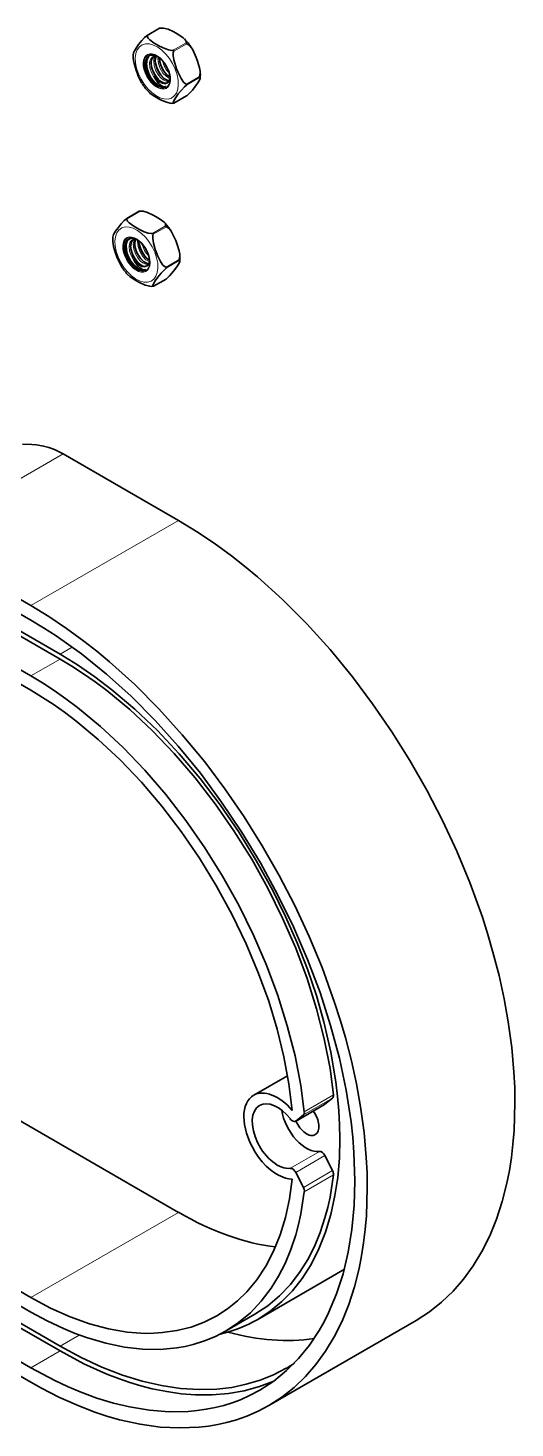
# Model space of a CAD drawing. Extents: x 155 to 1176, y 87 to 946.
# Drawn here: x 914.7 to 955.9, y 788.4 to 907.1 of the extents above; entities that cross this region are included whole.
import ezdxf

# ---------------------------------------------------------------- set-up
doc = ezdxf.new("R2010")
doc.units = 0

msp = doc.modelspace()

# ---------------------------------------------------------------- linework, layer by layer
at = {"color": 7, "lineweight": 35, "ltscale": 0.030574}
for p, q in [((924.77, 906.45), (925.82, 907.06)), ((923.03, 890.92), (924.09, 891.53)), ((925.3, 885.17), (926.36, 885.78))]:
    msp.add_line(p, q, dxfattribs=at)
at = {"color": 7, "lineweight": 13, "ltscale": 0.031951}
for p, q in [((924.79, 906.43), (925.9, 907.07)), ((926.96, 905.18), (928.06, 905.82)), ((928.1, 902.23), (929.21, 902.87)), ((927.02, 900.69), (928.12, 901.33)), ((923.06, 890.9), (924.17, 891.54)), ((925.22, 889.65), (926.33, 890.29)), ((925.28, 889.58), (926.39, 890.22)), ((926.37, 886.79), (927.47, 887.43)), ((925.28, 885.17), (926.39, 885.81))]:
    msp.add_line(p, q, dxfattribs=at)
at = {"color": 7, "lineweight": 35, "ltscale": 0.000325342}
for p, q in [((925.82, 907.06), (925.84, 907.06)), ((925.28, 885.17), (925.3, 885.17))]:
    msp.add_line(p, q, dxfattribs=at)
at = {"color": 7, "lineweight": 35, "ltscale": 0.002631}
for p, q in [((925.84, 907.06), (925.95, 907.07)), ((925.17, 885.16), (925.28, 885.17))]:
    msp.add_line(p, q, dxfattribs=at)
at = {"color": 7, "lineweight": 35, "ltscale": 0.000132497}
for p, q in [((925.84, 907.06), (925.84, 907.06)), ((925.28, 885.17), (925.28, 885.17))]:
    msp.add_line(p, q, dxfattribs=at)
at = {"color": 7, "lineweight": 35, "ltscale": 0.001225}
msp.add_line((925.95, 907.07), (925.9, 907.07), dxfattribs=at)
at = {"color": 7, "lineweight": 35, "ltscale": 0.001065}
for p, q in [((924.77, 906.45), (924.73, 906.42)), ((923.03, 890.92), (923, 890.9))]:
    msp.add_line(p, q, dxfattribs=at)
at = {"color": 7, "lineweight": 13, "ltscale": 0.03195}
for p, q in [((927.02, 905.1), (928.12, 905.74)), ((928.1, 902.32), (929.21, 902.95)), ((926.37, 886.71), (927.47, 887.35))]:
    msp.add_line(p, q, dxfattribs=at)
at = {"color": 7, "lineweight": 13, "ltscale": 0.000218542}
for p, q in [((924.97, 904.09), (924.97, 904.08)), ((925.68, 904.49), (925.68, 904.48)), ((923.24, 888.56), (923.24, 888.55)), ((923.59, 888.76), (923.59, 888.75))]:
    msp.add_line(p, q, dxfattribs=at)
at = {"color": 7, "lineweight": 35, "ltscale": 0.000207794}
msp.add_line((925.1, 904.13), (925.1, 904.12), dxfattribs=at)
at = {"color": 7, "lineweight": 13, "ltscale": 0.000220065}
for p, q in [((925.33, 904.29), (925.32, 904.28)), ((923.95, 888.97), (923.95, 888.96))]:
    msp.add_line(p, q, dxfattribs=at)
at = {"color": 7, "lineweight": 35, "ltscale": 0.000209318}
for p, q in [((925.45, 904.34), (925.45, 904.33)), ((923.37, 888.6), (923.36, 888.6)), ((924.07, 889.01), (924.07, 889))]:
    msp.add_line(p, q, dxfattribs=at)
at = {"color": 7, "lineweight": 35, "ltscale": 0.000209246}
for p, q in [((925.8, 904.54), (925.8, 904.53)), ((923.72, 888.81), (923.72, 888.8))]:
    msp.add_line(p, q, dxfattribs=at)
at = {"color": 7, "lineweight": 35, "ltscale": 0.001104}
msp.add_line((926.34, 902.1), (926.38, 902.12), dxfattribs=at)
at = {"color": 7, "lineweight": 35, "ltscale": 0.030573}
msp.add_line((927.03, 900.7), (928.09, 901.31), dxfattribs=at)
at = {"color": 7, "lineweight": 35, "ltscale": 0.001066}
for p, q in [((928.12, 901.33), (928.09, 901.31)), ((926.39, 885.81), (926.36, 885.78))]:
    msp.add_line(p, q, dxfattribs=at)
at = {"color": 7, "lineweight": 35, "ltscale": 0.002632}
for p, q in [((926.91, 900.68), (927.01, 900.69)), ((924.11, 891.54), (924.21, 891.55))]:
    msp.add_line(p, q, dxfattribs=at)
at = {"color": 7, "lineweight": 35, "ltscale": 0.000130986}
for p, q in [((927.02, 900.69), (927.01, 900.69)), ((924.11, 891.54), (924.1, 891.54))]:
    msp.add_line(p, q, dxfattribs=at)
at = {"color": 7, "lineweight": 35, "ltscale": 0.000326816}
for p, q in [((927.02, 900.69), (927.03, 900.7)), ((924.09, 891.53), (924.1, 891.54))]:
    msp.add_line(p, q, dxfattribs=at)
at = {"color": 7, "lineweight": 35, "ltscale": 0.001227}
msp.add_line((924.21, 891.55), (924.17, 891.54), dxfattribs=at)
at = {"color": 7, "lineweight": 35, "ltscale": 0.001105}
msp.add_line((924.61, 886.57), (924.65, 886.59), dxfattribs=at)
at = {"color": 7, "lineweight": 13, "ltscale": 0.3613}
msp.add_line((905.12, 863.74), (917.63, 870.96), dxfattribs=at)
at = {"color": 7, "lineweight": 35, "ltscale": 0.282556}
msp.add_line((917.63, 870.96), (927.42, 865.31), dxfattribs=at)
at = {"color": 7, "lineweight": 13, "ltscale": 0.361299}
msp.add_line((914.91, 858.09), (927.42, 865.31), dxfattribs=at)
at = {"color": 7, "lineweight": 35, "ltscale": 0.282557}
for p, q in [((905.12, 863.74), (914.91, 858.09)), ((905.12, 862.51), (914.91, 856.86)), ((917.38, 853.97), (907.59, 859.62)), ((907.59, 859.21), (917.38, 853.56)), ((905.12, 857.78), (914.91, 852.13))]:
    msp.add_line(p, q, dxfattribs=at)
at = {"color": 7, "lineweight": 35, "ltscale": 0.279054}
msp.add_line((914.91, 850.91), (905.24, 856.49), dxfattribs=at)
at = {"color": 7, "lineweight": 13, "ltscale": 0.030097}
msp.add_line((918.42, 854.57), (917.38, 853.97), dxfattribs=at)
at = {"color": 7, "lineweight": 13, "ltscale": 0.071443}
for p, q in [((914.91, 852.13), (917.38, 853.56)), ((940.55, 816.6), (938.08, 815.17)), ((939.37, 811.81), (936.9, 810.38)), ((938.08, 808.39), (940.55, 809.82)), ((914.91, 793.46), (917.38, 794.89))]:
    msp.add_line(p, q, dxfattribs=at)
at = {"color": 7, "lineweight": 35}
for p, q in [((860.78, 845.12), (927.42, 806.64)), ((837.62, 844.03), (914.91, 799.42)), ((914.91, 798.19), (837.62, 842.81)), ((917.38, 795.3), (840.1, 839.92)), ((917.38, 794.89), (840.1, 839.51)), ((914.91, 793.46), (837.62, 838.08)), ((914.91, 792.24), (837.62, 836.86))]:
    msp.add_line(p, q, dxfattribs=at)
at = {"color": 7, "lineweight": 35, "ltscale": 0.08305}
msp.add_line((936.66, 818.23), (933.79, 816.57), dxfattribs=at)
at = {"color": 7, "lineweight": 35, "ltscale": 0.071443}
msp.add_line((937.33, 814.36), (939.8, 815.79), dxfattribs=at)
at = {"color": 7, "lineweight": 13, "ltscale": 0.071445}
for p, q in [((937.35, 814.38), (939.83, 815.81)), ((939.83, 811.46), (937.35, 810.03)), ((938, 808.75), (940.47, 810.18))]:
    msp.add_line(p, q, dxfattribs=at)
at = {"color": 7, "lineweight": 13, "ltscale": 0.071444}
msp.add_line((940.47, 816.33), (938, 814.91), dxfattribs=at)
at = {"color": 7, "lineweight": 35, "ltscale": 0.020883}
msp.add_line((939.83, 815.81), (940.47, 816.33), dxfattribs=at)
at = {"color": 7, "lineweight": 35, "ltscale": 0.020884}
msp.add_line((937.35, 814.38), (938, 814.91), dxfattribs=at)
at = {"color": 7, "lineweight": 35, "ltscale": 0.035764}
for p, q in [((939.83, 811.46), (940.47, 810.18)), ((937.35, 810.03), (938, 808.75))]:
    msp.add_line(p, q, dxfattribs=at)
at = {"color": 7, "lineweight": 13, "ltscale": 0.361298}
msp.add_line((914.91, 799.42), (927.42, 806.64), dxfattribs=at)
at = {"color": 7, "lineweight": 35, "ltscale": 0.208277}
msp.add_line((941.35, 801.73), (934.14, 797.56), dxfattribs=at)
at = {"color": 7, "lineweight": 35, "ltscale": 0.003311}
msp.add_line((941.35, 801.73), (941.46, 801.8), dxfattribs=at)
at = {"color": 7, "lineweight": 35, "ltscale": 0.071445}
msp.add_line((931.41, 796.57), (933.89, 798), dxfattribs=at)
at = {"color": 7, "lineweight": 35, "ltscale": 0.3613}
msp.add_line((935.06, 790.26), (947.57, 797.48), dxfattribs=at)
at = {"color": 7, "lineweight": 13, "ltscale": 0.046984}
msp.add_line((919.01, 796.24), (917.38, 795.3), dxfattribs=at)
at = {"color": 7, "lineweight": 35}
for points in [[(925.9, 907.07), (925.82, 907.06), (925.82, 907.06), (925.82, 907.06)], [(927.93, 906.13), (927.82, 906.23), (927.45, 906.49), (927.02, 906.74), (926.53, 906.96), (926.14, 907.06), (925.95, 907.07)], [(923.59, 904.93), (923.6, 904.98), (923.65, 905.08), (923.82, 905.36), (924.04, 905.67), (924.3, 906), (924.55, 906.27), (924.73, 906.42)], [(924.79, 906.43), (924.8, 906.44), (924.8, 906.45), (924.79, 906.46), (924.77, 906.45)], [(926.96, 905.18), (926.85, 905.17), (926.58, 905.21), (926.25, 905.32), (925.8, 905.53), (925.36, 905.78), (924.98, 906.06), (924.84, 906.21), (924.8, 906.29), (924.78, 906.38), (924.79, 906.43)], [(928.06, 905.82), (928.07, 905.88), (928.06, 905.93), (928.01, 906.03), (927.93, 906.13)], [(928.06, 905.82), (928.06, 905.78), (928.09, 905.75), (928.12, 905.74)], [(924.69, 904.28), (924.8, 904.55), (925, 904.73), (925.26, 904.77), (925.56, 904.69), (925.65, 904.65)], [(925.49, 904.72), (925.27, 904.6), (925.14, 904.39), (925.1, 904.13)], [(925.6, 904.68), (925.97, 904.4), (926.33, 903.95), (926.55, 903.52)], [(926.96, 905.18), (926.99, 905.18), (927.03, 905.15), (927.02, 905.1)], [(927.02, 905.1), (926.98, 905.01), (926.96, 904.74), (927.02, 904.36), (927.19, 903.81), (927.26, 903.61)], [(928.12, 905.74), (928.21, 905.71), (928.39, 905.56), (928.53, 905.38)], [(928.53, 905.38), (928.6, 905.27), (928.84, 904.76), (928.92, 904.57)], [(923.6, 904.33), (923.65, 904.06), (923.82, 903.5), (923.94, 903.19)], [(924.69, 904.28), (924.65, 903.94), (924.65, 903.84), (924.64, 903.81), (924.61, 903.87), (924.59, 904.05), (924.65, 904.41)], [(924.72, 904.12), (924.73, 903.8), (924.81, 903.48), (924.94, 903.14), (925.11, 902.83), (925.38, 902.49), (925.69, 902.23)], [(925.1, 904.12), (925.14, 903.73), (925.32, 903.23), (925.46, 902.99)], [(925.11, 903.89), (925.22, 903.49), (925.41, 903.12), (925.69, 902.74), (925.9, 902.54)], [(926.66, 902.63), (926.46, 902.65), (926.18, 902.8), (925.88, 903.1), (925.6, 903.58), (925.46, 904.06), (925.45, 904.33)], [(925.46, 904.09), (925.57, 903.72), (925.74, 903.36), (925.91, 903.11), (926.19, 902.79)], [(926.7, 902.9), (926.43, 903.1), (926.12, 903.48), (925.88, 903.99), (925.8, 904.42), (925.8, 904.53)], [(925.81, 904.3), (925.92, 903.92), (926.09, 903.56), (926.26, 903.31), (926.55, 903)], [(928.1, 902.32), (928.01, 902.35), (927.83, 902.49), (927.63, 902.79), (927.38, 903.3), (927.26, 903.61)], [(929.25, 903.42), (929.2, 903.7), (929.04, 904.25), (928.92, 904.57)], [(924.32, 902.38), (924.26, 902.49), (924.01, 903), (923.94, 903.19)], [(925.46, 902.99), (925.78, 902.63), (926.08, 902.44), (926.32, 902.38), (926.53, 902.45), (926.66, 902.64), (926.71, 902.85)], [(928.1, 902.32), (928.14, 902.29), (928.1, 902.23)], [(928.12, 901.33), (928.39, 901.58), (928.6, 901.81), (928.84, 902.12), (929.05, 902.43), (929.22, 902.71), (929.25, 902.79), (929.26, 902.82)], [(929.21, 902.95), (929.18, 902.88), (929.21, 902.87)], [(929.21, 902.95), (929.24, 903.05), (929.26, 903.32), (929.25, 903.42)], [(929.26, 902.82), (929.26, 902.85), (929.25, 902.87), (929.24, 902.87), (929.21, 902.87)], [(924.93, 901.62), (925.03, 901.53), (925.4, 901.27), (925.84, 901.02), (926.32, 900.8), (926.71, 900.69), (926.91, 900.68)], [(926.29, 902.08), (926.09, 902.07), (925.88, 902.13), (925.69, 902.23)], [(927.01, 900.69), (926.98, 900.7), (926.97, 900.71), (926.96, 900.72), (926.96, 900.75), (926.97, 900.79), (927.02, 900.9), (927.19, 901.17), (927.4, 901.48), (927.67, 901.81), (927.92, 902.08), (928.1, 902.23)], [(921.86, 889.41), (921.87, 889.46), (921.92, 889.56), (922.08, 889.83), (922.3, 890.14), (922.57, 890.48), (922.82, 890.74), (923, 890.9)], [(923.06, 890.9), (923.06, 890.92), (923.06, 890.92), (923.06, 890.93), (923.03, 890.92)], [(925.22, 889.65), (925.11, 889.65), (924.85, 889.68), (924.51, 889.79), (924.06, 890.01), (923.63, 890.26), (923.25, 890.54), (923.11, 890.68), (923.07, 890.76), (923.05, 890.86), (923.06, 890.9)], [(924.17, 891.54), (924.09, 891.53), (924.09, 891.53), (924.09, 891.53)], [(926.2, 890.61), (926.09, 890.7), (925.72, 890.96), (925.28, 891.21), (924.8, 891.43), (924.41, 891.54), (924.21, 891.55)], [(926.33, 890.29), (926.34, 890.35), (926.33, 890.41), (926.28, 890.51), (926.2, 890.61)], [(922.96, 888.75), (923.07, 889.03), (923.27, 889.2), (923.52, 889.24), (923.83, 889.17), (923.91, 889.13)], [(923.76, 889.2), (923.53, 889.07), (923.41, 888.86), (923.37, 888.6)], [(925.22, 889.65), (925.26, 889.65), (925.3, 889.62), (925.28, 889.58)], [(925.28, 889.58), (925.25, 889.48), (925.23, 889.21), (925.29, 888.83), (925.45, 888.28), (925.53, 888.08)], [(926.33, 890.29), (926.33, 890.25), (926.36, 890.22), (926.39, 890.22)], [(926.39, 890.22), (926.47, 890.19), (926.66, 890.04), (926.8, 889.85)], [(926.8, 889.85), (926.86, 889.74), (927.11, 889.23), (927.19, 889.04)], [(921.87, 888.81), (921.92, 888.53), (922.08, 887.98), (922.2, 887.66)], [(922.96, 888.75), (922.92, 888.41), (922.92, 888.31), (922.9, 888.28), (922.88, 888.34), (922.86, 888.52), (922.92, 888.88)], [(922.98, 888.59), (923, 888.28), (923.07, 887.95), (923.2, 887.61), (923.37, 887.3), (923.65, 886.96), (923.96, 886.7)], [(923.36, 888.6), (923.4, 888.2), (923.59, 887.7), (923.72, 887.47)], [(923.37, 888.36), (923.49, 887.97), (923.68, 887.59), (923.95, 887.21), (924.16, 887.01)], [(924.93, 887.1), (924.72, 887.12), (924.45, 887.27), (924.15, 887.57), (923.87, 888.05), (923.73, 888.54), (923.72, 888.8)], [(923.73, 888.56), (923.84, 888.19), (924.01, 887.83), (924.17, 887.58), (924.46, 887.26)], [(923.87, 889.16), (924.23, 888.87), (924.59, 888.42), (924.82, 887.99)], [(924.97, 887.37), (924.69, 887.57), (924.38, 887.95), (924.15, 888.46), (924.07, 888.89), (924.07, 889)], [(924.08, 888.77), (924.19, 888.39), (924.36, 888.04), (924.53, 887.79), (924.81, 887.47)], [(926.37, 886.79), (926.28, 886.82), (926.1, 886.97), (925.89, 887.26), (925.65, 887.77), (925.53, 888.08)], [(927.52, 887.9), (927.47, 888.17), (927.3, 888.72), (927.19, 889.04)], [(922.59, 886.85), (922.53, 886.96), (922.28, 887.47), (922.2, 887.66)], [(923.72, 887.47), (924.05, 887.1), (924.35, 886.91), (924.59, 886.86), (924.8, 886.93), (924.93, 887.11), (924.97, 887.33)], [(926.39, 885.81), (926.66, 886.05), (926.86, 886.28), (927.11, 886.59), (927.32, 886.9), (927.49, 887.18), (927.52, 887.26), (927.53, 887.29)], [(927.47, 887.43), (927.45, 887.35), (927.47, 887.35)], [(927.47, 887.43), (927.51, 887.53), (927.53, 887.79), (927.52, 887.9)], [(927.53, 887.29), (927.53, 887.32), (927.52, 887.34), (927.51, 887.34), (927.47, 887.35)], [(923.19, 886.1), (923.3, 886), (923.67, 885.74), (924.11, 885.49), (924.59, 885.27), (924.98, 885.17), (925.17, 885.16)], [(924.56, 886.56), (924.36, 886.54), (924.15, 886.6), (923.96, 886.7)], [(925.28, 885.17), (925.25, 885.17), (925.23, 885.18), (925.23, 885.19), (925.23, 885.22), (925.24, 885.27), (925.29, 885.37), (925.45, 885.64), (925.67, 885.95), (925.94, 886.29), (926.19, 886.55), (926.37, 886.71)], [(926.37, 886.79), (926.41, 886.76), (926.37, 886.71)], [(914.19, 871.77), (914.98, 871.75), (915.37, 871.72), (915.98, 871.62), (916.44, 871.5), (916.91, 871.33), (917.63, 870.96)], [(927.42, 865.31), (928.93, 864.39), (930.43, 863.39), (931.92, 862.31), (933.01, 861.45), (934.1, 860.54), (936.22, 858.62), (938.28, 856.56), (940.26, 854.37), (942.15, 852.06), (943.87, 849.77), (945.5, 847.4), (947.03, 844.95), (948.46, 842.44), (949.79, 839.87), (951, 837.26), (952.1, 834.62), (953.17, 831.67), (953.64, 830.19), (954.07, 828.71), (954.58, 826.73), (955.02, 824.76), (955.37, 822.8), (955.66, 820.63), (955.85, 818.52), (955.91, 817.22), (955.93, 815.93)], [(914.91, 858.09), (916.42, 857.17), (917.92, 856.16), (919.4, 855.08), (920.5, 854.22), (921.58, 853.32), (923.71, 851.4), (925.76, 849.34), (927.74, 847.14), (929.64, 844.84), (931.35, 842.55), (932.98, 840.17), (934.51, 837.72), (935.95, 835.21), (937.27, 832.65), (938.49, 830.04), (939.58, 827.4), (940.65, 824.45), (941.12, 822.96), (941.56, 821.48), (942.07, 819.5), (942.5, 817.53), (942.85, 815.58), (943.15, 813.4), (943.33, 811.3), (943.4, 809.99), (943.42, 808.7)], [(914.91, 856.86), (915.98, 856.22), (917.06, 855.52), (918.13, 854.78), (919.21, 853.99), (921.33, 852.28), (923.4, 850.4), (925.43, 848.36), (927.39, 846.18), (929.27, 843.87), (931.07, 841.43), (932.77, 838.9), (934.36, 836.28), (935.82, 833.59), (937.16, 830.85), (938.36, 828.08), (939.41, 825.29), (940.31, 822.5), (941.05, 819.73), (941.63, 817), (942.04, 814.33), (942.18, 813.01), (942.28, 811.71), (942.36, 809.31)], [(941.09, 812.9), (941.07, 814.07), (941.01, 815.26), (940.9, 816.48), (940.75, 817.72), (940.33, 820.23), (939.74, 822.79), (939.1, 825.03), (938.34, 827.27), (937.47, 829.51), (936.49, 831.74), (935.41, 833.93), (934.04, 836.43), (932.55, 838.86), (930.95, 841.2), (929.25, 843.43), (927.48, 845.53), (925.63, 847.5), (923.72, 849.31), (921.77, 850.96), (920.32, 852.06), (918.85, 853.07), (917.38, 853.97)], [(917.38, 853.56), (918.37, 852.96), (919.36, 852.32), (920.36, 851.62), (921.35, 850.88), (923.29, 849.27), (925.2, 847.49), (927.04, 845.56), (928.82, 843.49), (930.52, 841.29), (932.12, 838.99), (933.62, 836.59), (934.99, 834.12), (936.24, 831.59), (937.35, 829.04), (938.31, 826.47), (939.12, 823.9), (939.77, 821.35), (940.26, 818.84), (940.55, 816.6)], [(914.91, 852.13), (915.9, 851.54), (916.89, 850.89), (917.88, 850.2), (918.87, 849.45), (920.82, 847.84), (922.72, 846.06), (924.57, 844.13), (926.35, 842.07), (928.04, 839.86), (929.65, 837.56), (931.14, 835.16), (932.52, 832.69), (933.77, 830.16), (934.87, 827.61), (935.84, 825.04), (936.64, 822.47), (937.3, 819.92), (937.78, 817.41), (938.08, 815.17)], [(937.06, 815.29), (936.78, 817.54), (936.35, 819.84), (935.77, 822.18), (935.06, 824.54), (934.21, 826.9), (933.15, 829.41), (931.96, 831.88), (930.63, 834.31), (929.19, 836.67), (927.64, 838.93), (926, 841.09), (924.27, 843.12), (922.47, 845.01), (920.62, 846.75), (918.72, 848.33), (917.76, 849.05), (916.79, 849.73), (914.91, 850.91)], [(955.93, 815.93), (955.86, 813.57), (955.76, 812.42), (955.63, 811.28), (955.46, 810.19), (955.25, 809.12), (954.85, 807.55), (954.37, 806.06), (953.79, 804.64), (953.13, 803.31), (952.4, 802.1), (951.58, 800.97), (950.69, 799.95), (949.72, 799.02), (948.68, 798.2), (947.57, 797.48)], [(932.96, 814.74), (933.01, 814.09), (933.17, 813.37), (933.46, 812.6), (933.92, 811.74), (934.2, 811.32), (934.51, 810.92), (934.85, 810.56), (935.22, 810.24), (935.54, 809.99), (935.88, 809.79), (936.48, 809.54), (936.77, 809.48), (937.06, 809.45)], [(934.14, 797.56), (935.19, 798.26), (936.18, 799.07), (937.08, 800), (937.9, 801.04), (938.66, 802.23), (939.32, 803.54), (939.88, 804.95), (940.33, 806.46), (940.68, 808.07), (940.91, 809.61), (941.05, 811.23), (941.09, 812.9)], [(940.55, 809.82), (940.26, 807.94), (940.06, 807.04), (939.83, 806.17), (939.42, 804.92), (938.93, 803.74), (938.37, 802.64), (937.74, 801.63), (936.91, 800.53), (935.99, 799.56), (934.98, 798.72), (933.89, 798)], [(930.66, 797.87), (931.57, 798.45), (932.41, 799.13), (933.2, 799.9), (934.05, 800.93), (934.81, 802.08), (935.48, 803.35), (936.03, 804.73), (936.48, 806.21), (936.83, 807.79), (937.06, 809.45)], [(942.36, 809.31), (942.3, 807.21), (942.11, 805.19), (941.8, 803.26), (941.37, 801.44), (940.81, 799.72), (940.14, 798.11), (939.76, 797.36), (939.35, 796.63), (938.52, 795.38), (937.6, 794.24), (936.58, 793.22), (935.49, 792.32), (934.31, 791.56)], [(943.42, 808.7), (943.34, 806.35), (943.25, 805.19), (943.11, 804.06), (942.94, 802.96), (942.73, 801.89), (942.34, 800.33), (941.85, 798.83), (941.28, 797.42), (940.61, 796.08), (939.88, 794.87), (939.07, 793.75), (938.18, 792.72), (937.21, 791.79), (936.17, 790.97), (935.06, 790.26)], [(938.08, 808.39), (937.78, 806.51), (937.59, 805.61), (937.35, 804.74), (936.94, 803.49), (936.45, 802.31), (935.89, 801.22), (935.26, 800.2), (934.43, 799.1), (933.51, 798.13), (932.5, 797.29), (931.41, 796.57)], [(914.91, 799.42), (916.57, 798.52), (918.23, 797.78), (919.87, 797.19), (921.48, 796.76), (923.06, 796.49), (923.84, 796.42), (924.61, 796.38), (925.34, 796.39), (926.06, 796.44), (927.29, 796.61), (928.48, 796.91), (929.6, 797.33), (930.66, 797.87)], [(931.41, 796.57), (930.54, 796.11), (929.62, 795.74), (928.67, 795.44), (927.99, 795.28), (927.29, 795.15), (925.86, 795.02), (924.37, 795.04), (922.83, 795.22), (921.25, 795.54), (919.63, 796.02), (918.66, 796.37), (917.67, 796.78), (916.29, 797.44), (914.91, 798.19)], [(936.53, 793.42), (935.46, 792.86), (934.34, 792.41), (933.16, 792.06), (931.94, 791.8), (930.67, 791.66), (929.16, 791.61), (927.59, 791.71), (925.98, 791.95), (924.34, 792.33), (922.67, 792.84), (920.92, 793.52), (919.16, 794.34), (917.38, 795.3)], [(935.51, 792.34), (934.27, 791.87), (932.98, 791.51), (931.65, 791.28), (930.26, 791.17), (928.85, 791.17), (927.64, 791.26), (926.42, 791.44), (925.18, 791.69), (924.24, 791.93), (923.3, 792.22), (922.33, 792.55), (921.35, 792.93), (919.4, 793.81), (917.38, 794.89)], [(934.31, 791.56), (933.5, 791.13), (932.66, 790.75), (931.97, 790.49), (931.25, 790.27), (930.52, 790.09), (929.77, 789.94), (929.01, 789.83), (928.23, 789.76), (926.62, 789.73), (924.97, 789.86), (923.27, 790.14), (921.9, 790.47), (920.5, 790.89), (919.09, 791.42), (918.02, 791.87), (916.95, 792.37), (914.91, 793.46)], [(935.06, 790.26), (934.16, 789.78), (933.22, 789.37), (932.25, 789.03), (931.5, 788.82), (930.74, 788.65), (929.96, 788.52), (929.16, 788.43), (927.53, 788.36), (925.86, 788.44), (924.16, 788.68), (922.42, 789.06), (921.34, 789.37), (920.25, 789.73), (918.77, 790.31), (917.29, 790.97), (915.82, 791.73), (914.91, 792.24)]]:
    msp.add_lwpolyline(points, dxfattribs=at)
at = {"color": 7, "lineweight": 13}
for points in [[(924.65, 904.41), (924.77, 904.6), (924.95, 904.73), (925.16, 904.78), (925.34, 904.77), (925.65, 904.65)], [(925.43, 904.74), (925.22, 904.64), (925.06, 904.45), (925, 904.28), (924.97, 904.09)], [(924.97, 904.08), (925, 903.69), (925.13, 903.3), (925.33, 902.93)], [(925.32, 904.28), (925.36, 903.86), (925.51, 903.43), (925.74, 903.05), (925.93, 902.84), (926.13, 902.68), (926.3, 902.59), (926.46, 902.54), (926.61, 902.54)], [(925.68, 904.48), (925.72, 904.06), (925.87, 903.64), (926.1, 903.25), (926.39, 902.95), (926.7, 902.77)], [(926.29, 902.08), (926.14, 902.11), (925.98, 902.18), (925.67, 902.43), (925.4, 902.79), (925.33, 902.93)], [(926.71, 902.85), (926.64, 902.58), (926.49, 902.39), (926.28, 902.32), (926.03, 902.36), (925.85, 902.45), (925.67, 902.58), (925.35, 902.94)], [(926.38, 902.12), (926.24, 902.11), (926.09, 902.15), (925.79, 902.34), (925.52, 902.65), (925.35, 902.94)], [(922.92, 888.88), (923.04, 889.08), (923.22, 889.2), (923.43, 889.25), (923.6, 889.24), (923.91, 889.13)], [(923.7, 889.21), (923.49, 889.12), (923.33, 888.93), (923.27, 888.75), (923.24, 888.56)], [(923.24, 888.55), (923.27, 888.16), (923.4, 887.77), (923.6, 887.4)], [(923.59, 888.75), (923.63, 888.33), (923.78, 887.91), (924.01, 887.52), (924.19, 887.31), (924.4, 887.15), (924.56, 887.06), (924.73, 887.01), (924.88, 887.01)], [(923.95, 888.96), (923.99, 888.54), (924.13, 888.11), (924.37, 887.72), (924.65, 887.42), (924.96, 887.25)], [(924.56, 886.56), (924.41, 886.58), (924.25, 886.65), (923.93, 886.9), (923.67, 887.26), (923.6, 887.4)], [(924.97, 887.32), (924.91, 887.05), (924.76, 886.87), (924.55, 886.79), (924.29, 886.83), (924.12, 886.92), (923.94, 887.05), (923.62, 887.42)], [(924.65, 886.59), (924.51, 886.59), (924.36, 886.62), (924.06, 886.81), (923.79, 887.13), (923.62, 887.42)]]:
    msp.add_lwpolyline(points, dxfattribs=at)
at = {"color": 7, "lineweight": 35}
for centre, radius, start, end in [((924.52, 902.81), 4.77, 32.6294, 44.3111), ((926.67, 904.68), 3.09, 175.2768, 186.4614), ((926.29, 904.31), 0.838, 152.4849, 178.5826), ((928.32, 904.84), 2.19, 204.2571, 213.1155), ((928.34, 904.95), 4.77, 212.6294, 224.3111), ((926.18, 903.08), 3.09, 355.2768, 6.4614), ((926.17, 902.51), 0.446, 285.2464, 297.4304), ((922.78, 887.28), 4.77, 32.6294, 44.3111), ((924.94, 889.15), 3.09, 175.2768, 186.4614), ((924.56, 888.79), 0.838, 152.4849, 178.5826), ((926.59, 889.32), 2.19, 204.2571, 213.1155), ((926.6, 889.42), 4.77, 212.6294, 224.3111), ((924.45, 887.55), 3.09, 355.2768, 6.4614), ((924.44, 886.99), 0.446, 285.2464, 297.4304), ((928.37, 807.59), 11.57, 282.8703, 299.8797), ((930.08, 804.59), 12.91, 300.0005, 303.7263)]:
    msp.add_arc(centre, radius, start, end, dxfattribs=at)
at = {"color": 7, "lineweight": 13}
for centre, radius, start, end in [((926.2, 904.27), 0.871, 148.962, 178.4236), ((926.8, 904.43), 1.12, 170.0182, 176.6951), ((928.14, 904.74), 2.12, 192.2548, 225.0135), ((924.46, 888.74), 0.871, 148.962, 178.4236), ((925.07, 888.9), 1.12, 170.0182, 176.6951), ((926.41, 889.22), 2.12, 192.2548, 225.0135)]:
    msp.add_arc(centre, radius, start, end, dxfattribs=at)
for centre, major_axis, ratio, start_param, end_param in [((925.58, 903.39), (1.29, -2.23), 0.57735, 4.474188368183842, 10.75737367536343), ((925.58, 903.39), (0.82, -1.42), 0.57735, 4.474188368183841, 10.75737367536343), ((925.6, 903.4), (0.79, -1.36), 0.57735, 2.355993, 7.068656), ((925, 904.13), (0.0999, -0.0047), 0.539227, 4.476165, 6.284317), ((925.35, 904.33), (0.0999, -0.0047), 0.539227, 4.476165, 6.284317), ((925.7, 904.54), (0.0999, -0.0047), 0.539227, 4.476165, 6.284317), ((925.37, 902.94), (0.0824, 0.0566), 0.212246, 6.188932, 8.284519), ((925.37, 902.94), (0.0899, 0.0438), 0.143694, 1.761233, 2.027864), ((925.37, 902.94), (0.0826, 0.0563), 0.169249, 6.189732, 8.021776), ((923.85, 887.86), (1.29, -2.23), 0.57735, 4.474188368183842, 10.75737367536343), ((923.85, 887.86), (0.82, -1.42), 0.57735, 4.474188368183841, 10.75737367536343), ((923.87, 887.87), (0.79, -1.36), 0.57735, 2.355993, 7.068656), ((923.26, 888.6), (0.0999, -0.0047), 0.539227, 4.476165, 6.284317), ((923.62, 888.8), (0.0999, -0.0047), 0.539227, 4.476165, 6.284317), ((923.97, 889.01), (0.0999, -0.0047), 0.539227, 4.476165, 6.284317), ((923.64, 887.41), (0.0824, 0.0566), 0.212246, 6.188932, 8.284519), ((923.64, 887.41), (0.0899, 0.0438), 0.143694, 1.761233, 2.027864), ((923.64, 887.41), (0.0826, 0.0563), 0.169249, 6.189732, 8.021776)]:
    msp.add_ellipse(centre, major_axis=major_axis, ratio=ratio, start_param=start_param, end_param=end_param, dxfattribs=at)
at = {"color": 7, "lineweight": 35}
for centre, major_axis, ratio, start_param, end_param in [((925.88, 903.42), (0.8, -1.41), 0.595633, 3.434243, 3.898437), ((925.65, 903.43), (0.75, -1.3), 0.57735, 3.591198, 5.419307), ((925.65, 903.41), (0.75, -1.33), 0.561888, 0.783729, 1.343713), ((925.65, 903.43), (0.75, -1.3), 0.57735, 5.419258, 6.204612), ((923.92, 887.9), (0.75, -1.3), 0.57735, 3.591198, 5.419307), ((924.14, 887.89), (0.8, -1.41), 0.595633, 3.434243, 3.898437), ((923.92, 887.88), (0.75, -1.33), 0.561888, 0.783729, 1.343713), ((923.92, 887.9), (0.75, -1.3), 0.57735, 5.419258, 6.204612), ((935.79, 813.11), (2, -3.46), 0.57735, 1.889741, 3.141355), ((935.79, 813.1), (2.01, -3.47), 0.576826, 3.140929, 3.925624), ((935.79, 813.11), (1.5, -2.6), 0.57735, 3.141695, 6.047321), ((935.79, 813.11), (1.5, -2.6), 0.57735, 1.806661, 3.141695), ((939.55, 816.23), (0.25, -0.433), 0.57735, 0.000001, 0.092517), ((940.2, 816.75), (0.25, -0.433), 0.57735, 0.092517, 0.910675), ((938.26, 814.53), (1.5, -2.6), 0.57735, 4.111715, 6.047321), ((937.08, 814.8), (0.25, -0.433), 0.57735, 4.948253, 5.647578), ((937.73, 815.32), (-0.25, 0.433), 0.57735, 3.234109, 4.052267), ((938.26, 814.53), (0.75, -1.3), 0.57735, 0.000029, 1.785007), ((937.08, 814.8), (-0.25, 0.433), 0.57735, 2.505986, 3.141594), ((937.08, 814.8), (-0.25, 0.433), 0.57735, 3.141594, 3.234109), ((938.26, 814.53), (0.75, -1.3), 0.57735, 4.498259, 6.283214), ((939.55, 811.35), (0.25, -0.433), 0.57735, 1.47828, 2.905728), ((937.08, 809.92), (0.25, -0.433), 0.57735, 2.206428, 2.905728), ((937.08, 809.92), (-0.25, 0.433), 0.57735, 4.619872, 5.34802), ((940.2, 810.08), (0.25, -0.433), 0.57735, 0.660125, 1.47828), ((937.73, 808.65), (-0.25, 0.433), 0.57735, 3.801717, 4.619872), ((925.75, 840.37), (16.78, -35.65), 0.534633, 5.627386, 5.961367), ((924.29, 832.82), (19.17, -35.4), 0.569306, 5.788353, 6.076222)]:
    msp.add_ellipse(centre, major_axis=major_axis, ratio=ratio, start_param=start_param, end_param=end_param, dxfattribs=at)

doc.saveas('drawing.dxf')
